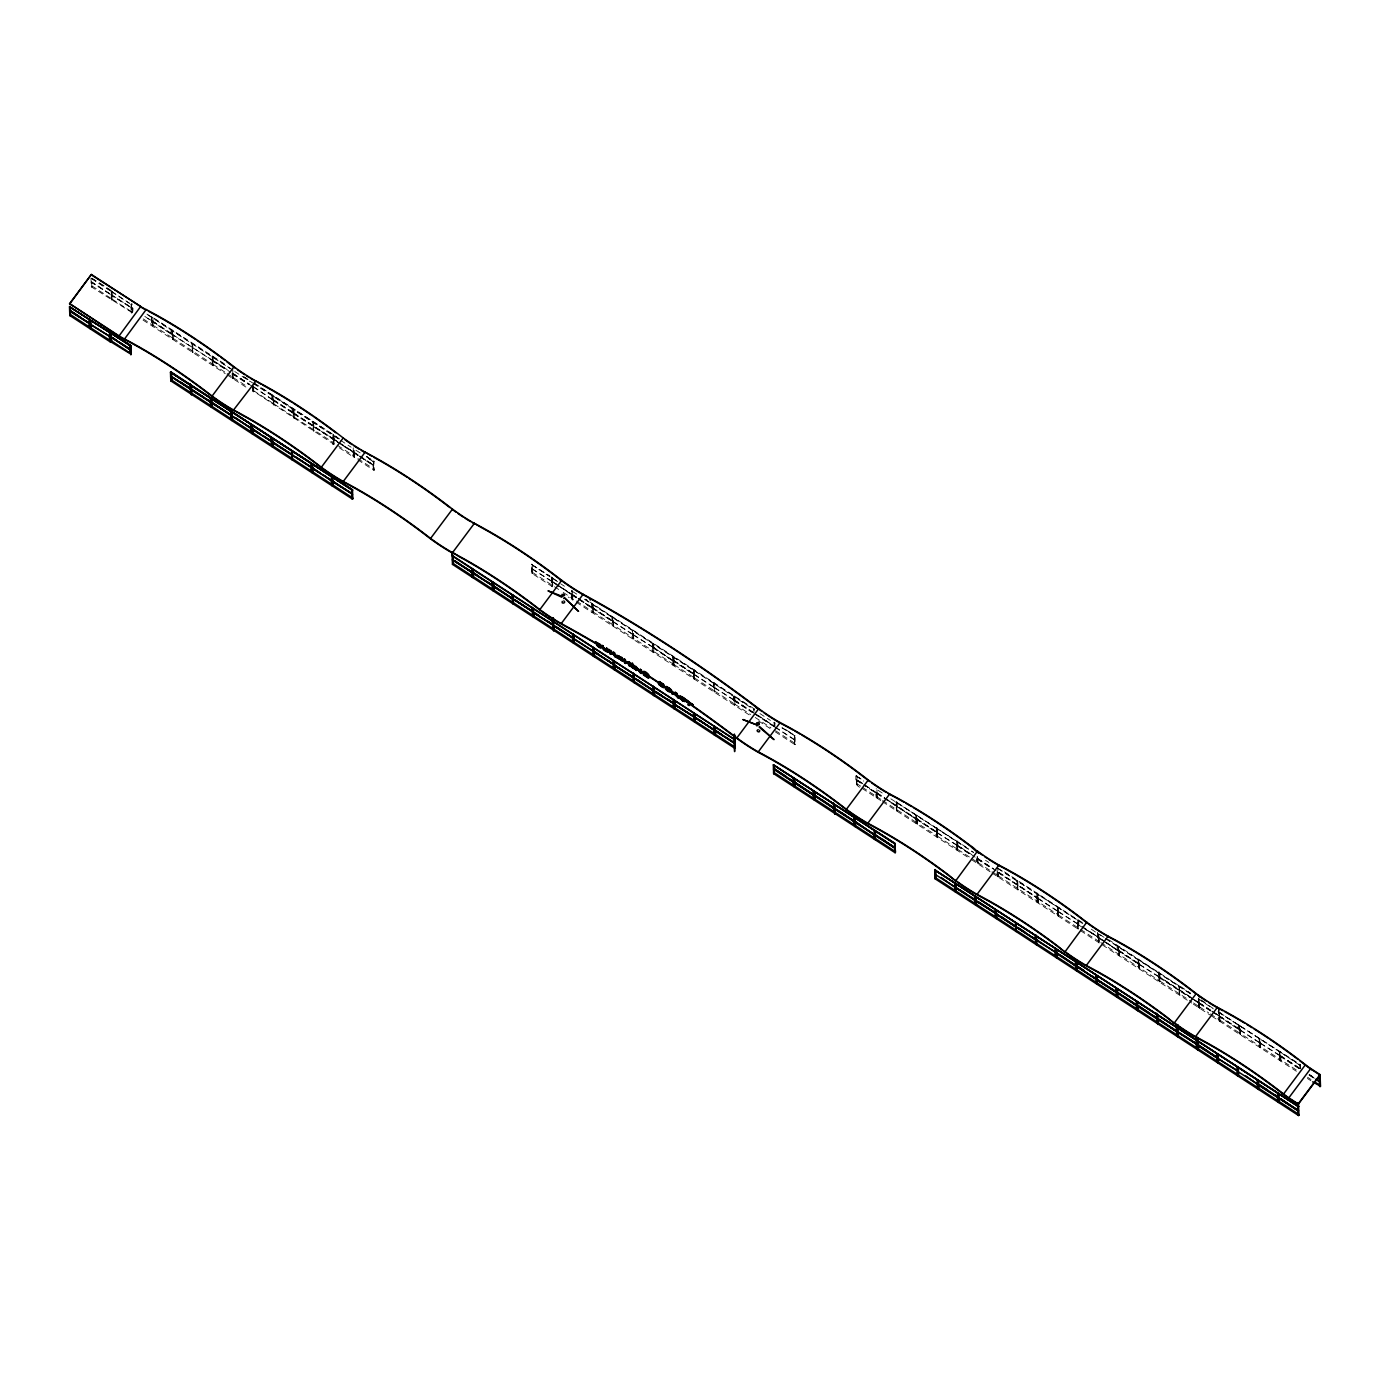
<?xml version="1.0" encoding="UTF-8"?>
<svg xmlns="http://www.w3.org/2000/svg" width="1390" height="1390" viewBox="0 0 1390 1390"><rect width="100%" height="100%" fill="white"/><g stroke="black" fill="none" stroke-linecap="round" stroke-linejoin="round"><path stroke-width="0.75" stroke-dasharray="5 3.75" d="M91.671 282.674L91.844 287.174L91.862 282.326L111.565 295.253M132.189 312.698L91.306 286.809L91.514 281.718L111.217 294.645L91.132 282.326M111.391 299.128L111.061 290.632L112.103 300.379L111.965 291.622L129.774 303.368M131.251 312.854L130.938 304.358L132.276 304.792M131.477 304.48L132.067 312.941M132.12 303.923L130.938 304.358M132.45 312.42L132.815 308.198L112.121 295.531M132.432 308.806L132.276 307.937M224.381 363.78L151.823 316.764C150.502 329.864 155.315 328.283 151.979 317.389M152.691 325.608L151.823 316.764M172.238 330.82L173.107 339.681L173.177 330.664M172.951 338.812C172.429 320.464 168.52 335.164 173.489 339.16M191.942 343.643L192.81 352.504L192.48 343.764M212.184 359.993L172.395 334.834M212.357 364.475L212.027 355.979L213.07 365.692L212.931 356.935M233.138 374.397L233.311 378.897L233.329 374.049L252.493 386.524M232.443 373.18L232.217 378.184L232.043 373.684M252.685 386.368L253.015 391.719L253.154 384.839M334.104 435.365L334.052 444.383L253.432 391.094M253.797 386.976L253.588 391.98L253.466 388.974M272.961 396.306L273.83 405.168L273.899 396.15M273.674 404.299C273.17 385.951 269.243 400.65 274.23 404.646M293.203 409.268L294.089 418.355L294.141 409.338M273.118 400.32L293.203 412.552M293.916 413.873L313.445 425.74M293.933 417.487C293.412 399.139 289.485 413.838 294.471 417.834M312.906 422.091L313.793 431.195L313.462 422.456M313.619 426.695L333.148 438.562M333.009 434.653C332.766 455.955 333.583 437.033 333.166 435.522M334.26 439.275L333.322 439.535M353.251 447.841L353.199 456.858L353.408 451.767L339.473 442.68M353.408 451.854L337.353 442.159M339.264 447.789L354.294 457.571L354.502 452.48L357.595 455.26M367.29 456.754L373.667 461.897L366.161 457.015M357.786 459.829L373.997 470.411L374.049 461.15M552.595 586.823L531.797 573.271L531.466 564.531L549.832 575.947M531.797 573.271L531.849 564.01M532.405 564.618L532.353 573.618L532.214 564.861L549.641 576.207M551.569 577.093L551.5 586.111L552.438 585.955L551.569 577.093L552.664 577.806L552.751 585.607M551.726 577.719L552.438 585.955M552.803 581.715L551.882 581.976M571.585 594.712L558.033 585.12M572.663 595.511L572.836 599.994L568.284 597.022M578.275 598.308L591.827 607.986L577.893 598.812M592.939 612.33L592.053 603.451L592.001 612.469L593.478 612.677L592.592 603.816L585.833 599.177M611.93 617.177L613.216 625.535M612.469 617.299L613.372 626.404L613.424 617.386M632.207 630.382L633.371 638.653M632.346 634.292L612.66 621.556M633.458 638.722L633.597 630.521M652.362 643.5L653.63 651.858M652.883 643.605L653.752 652.709L653.821 643.692M652.9 647.01L632.815 634.691M672.586 656.688L673.455 665.532L673.142 657.036M653.039 647.862L672.743 660.702L653.422 647.254M672.743 660.702L653.422 647.34M674.133 656.931L674.081 665.949L673.942 657.192L693.645 670.015M693.627 677.903L693.297 669.407L694.34 679.137L694.201 670.38L713.904 683.202M713.713 683.463L714.078 682.716C712.427 688.224 715.676 700.16 714.443 683.567L734.146 696.39M713.313 687.025L693.61 674.289M733.955 696.651L734.337 695.904C732.652 701.637 736.04 713.053 734.511 697.016M733.955 699.795L713.869 687.477M754.04 708.97L753.814 713.418M774.265 726.345L755.291 713.609L774.456 726.188M794.159 735.866L795.097 735.71M794.316 739.793L775.168 727.318M775.342 731.887L795.045 744.727L795.08 735.484L781.979 727.926M856.431 784.725C857.752 762.901 852.174 786.497 860.462 787.348M856.101 776.211L862.269 779.46M857.039 776.054L856.987 785.072L856.657 776.576M864.163 784.516L875.961 793.065L863.781 785.037M877.055 793.777L877.229 798.26L876.899 789.763M877.073 797.391L876.204 788.53M896.064 802.239L966.45 847.327M897.002 802.082L896.932 811.1L896.446 801.491M915.767 815.079L916.097 823.575L915.958 814.818M916.323 815.426L917.192 824.287L917.244 815.27M886.142 798.85L915.923 819.092L884.023 798.225M917.018 823.419L916.305 815.2M936.721 836.259L936.408 827.745L937.433 837.475L937.312 828.718L957.015 841.558M956.806 844.964L936.721 832.645M956.98 849.446L956.65 840.95L957.693 850.663L957.554 841.906L973.226 852.122M976.666 858.655C976.006 859.645 979.133 868.646 977.761 859.281M977.761 859.368L978.317 863.346M998.02 872.572L1037.27 897.367M998.037 876.187L997.325 868.194M997.464 872.208L1036.888 897.87L998.402 871.964L998.194 877.055L997.707 867.673M1017.028 881.034L1017.897 889.878L1017.567 881.156M1036.731 893.857L1037.044 902.371L1036.923 893.614M1037.983 902.214C1036.262 874.64 1039.286 920.997 1038.208 894.065M1057.529 907.409L1057.86 915.923L1057.529 907.183M1057.13 910.971L1037.427 898.235M1057.703 915.037L1057.373 906.541L1058.45 916.305L1058.329 907.548L1077.476 920.024L1077.771 927.582M1077.823 923.777L1057.738 911.458M1077.997 924.645L1098.083 936.982L1082.011 927.182M991.869 872.937L1078.71 929.493L1077.615 928.781L1077.285 920.284M1098.795 938.198L1098.621 937.242M1098.795 941.812C1095.303 913.647 1099.907 961.15 1098.639 934.184L1103.851 937.59M1118.342 947.024L1119.245 955.903L1119.298 946.885M1104.007 941.517L1117.942 950.673L1102.652 939.866M1117.942 950.673L1098.621 937.329M1119.089 955.034C1118.533 936.599 1114.554 951.49 1119.628 955.382M1138.08 959.882L1138.41 968.378L1138.271 959.621M1139.331 968.222L1138.619 960.004L1139.505 969.091L1139.557 960.073M1158.86 976.562L1138.775 964.243M1159.034 981.062L1158.721 972.548L1159.034 981.062C1161.727 987.022 1157.071 957.032 1159.59 981.41M1179.12 986.622L1179.45 995.118L1179.311 986.361M1179.293 994.25L1178.963 985.51L1179.832 994.597M1198.441 1003.007L1191.856 997.968M1199.535 1003.823L1199.709 1008.306L1199.535 1003.719M1218.526 1012.285L1300.467 1064.653M1219.065 1012.406L1219.951 1021.494L1220.02 1012.476M1212.097 1011.156L1219.065 1015.69L1213.453 1012.806M1219.794 1020.625L1218.943 1009.244M1239.324 1025.594L1240.21 1034.681L1240.262 1025.681M1240.036 1033.812C1239.533 1015.465 1235.606 1030.164 1240.592 1034.177M1259.045 1038.66L1260.296 1047.018M1259.583 1039.025L1260.452 1047.886L1260.522 1038.869M1259.184 1042.587L1239.48 1029.851M1279.286 1051.848L1279.617 1060.361L1279.478 1051.605M1279.842 1052.213L1280.711 1061.074L1280.763 1052.056M1279.825 1055.358L1259.74 1043.039M1280.538 1060.205L1279.825 1051.969M1299.546 1065.053L1280.572 1052.317L1280.868 1059.875L1296.54 1070.074M254.77 383.466L336.919 436.964M243.823 376.673L250.791 381.225M253.64 382.962L331.272 433.524M335.841 436.495L339.334 438.771M366.543 456.493L374.049 461.393M754.579 709.091L593.165 604.181L593.478 612.677M785.837 729.68L792.804 734.215M1004.449 871.843L1077.667 919.763L1078.153 929.145L1078.223 920.128M1078.206 919.885L1083.279 923.186M1108.594 939.675L1179.519 986.101M1180.649 986.605L1190.761 993.207M1200.89 999.792L1205.964 1003.094M99.785 283.056L111.6 290.753M253.449 383.223L273.152 396.046M273.708 396.411L293.412 409.233M331.081 433.767L293.95 409.598L294.246 417.156L333.652 442.819M339.125 439.032L333.913 435.626L334.052 444.383M366.352 456.754L373.858 461.636M551.917 577.701L551.656 584.895M552.473 578.066L557.685 581.454M584.895 599.177L592.401 604.077M592.974 604.442L612.677 617.264M632.937 630.469L613.233 617.647L613.529 625.205L633.232 638.027M653.109 643.605L633.406 630.782L633.684 638.323L653.387 651.163M734.702 696.755L750.374 706.971M782.17 727.665L794.906 735.97M856.848 776.315L863.816 780.85M916.514 815.183L896.255 801.978L896.55 809.536M936.756 828.37L917.052 815.53L917.348 823.089L937.051 835.929M998.055 868.298L1037.461 893.961M1057.72 907.166L1038.017 894.326L1038.313 901.884L1058.016 914.707M1098.274 933.576L1098.013 940.769M1104.042 937.329L1098.83 933.924L1099.351 942.177M1105.797 938.459L1118.533 946.764M1138.81 959.986L1119.106 947.146L1119.402 954.704L1139.105 967.527M1159.069 973.174L1139.366 960.334L1139.661 967.892L1159.364 980.732M1189.771 993.172L1159.608 973.521L1159.903 981.079L1191.803 1001.86M1201.307 1000.678L1213.505 1008.619M1219.273 1012.389L1219.013 1019.582M1219.829 1012.737L1239.533 1025.577M1259.774 1038.764L1240.071 1025.924L1240.367 1033.482L1260.07 1046.323M1280.034 1051.952L1260.33 1039.129L1260.608 1046.67L1280.312 1059.51M91.914 278.156L100.619 283.821M146.923 314.088L232.443 369.792M243.632 376.933L252.685 382.98M253.258 383.466L338.934 439.275M340.689 440.421L351.131 447.215M360.166 452.879L353.964 449.074L354.294 457.571M531.466 564.531L564.462 586.25M572.506 591.497L578.709 595.302M584.703 599.438L754.214 709.838M759.982 713.609L770.425 720.42M773.917 722.678L775.012 723.391M856.101 775.985L863.624 781.111M878.046 790.267L884.787 794.663M890.834 798.833L973.678 852.574M985.493 860.271L988.863 862.46M997.864 868.559L1082.897 923.707M1091.324 929.198L1098.083 933.837M1105.606 938.719L1192.064 994.823M1198.267 998.854L1213.314 1008.879M1217.97 1011.694L1300.275 1065.14L1300.241 1069.327M91.723 278.4L111.426 291.24M147.965 315.009L230.149 368.541M234.736 371.53L250.409 381.729M91.532 278.66L111.235 291.5L111.548 300.014L111.617 290.979M111.773 291.883L129.183 303.229M152.518 321.038L171.839 334.469L152.136 321.646M227.213 369.671L212.722 360.253L227.213 369.775M232.981 373.441L249.192 384.005M253.797 386.872L272.562 399.868M273.5 399.712L293.203 412.639M293.742 412.899L333.166 438.667M333.704 438.927L337.735 441.638M353.964 452.115L357.995 454.843M359.732 455.885L373.667 465.042L359.35 456.493M556.295 583.991L552.264 581.368L571.968 594.295L555.913 584.512M576.52 597.161L572.506 594.538L572.298 599.646L571.811 590.281M592.766 607.743L612.087 621.191L592.383 608.351M673.733 660.493L693.071 673.924L673.368 661.101M734.493 700.056L752.459 711.767M862.408 783.387L856.64 779.616L876.343 792.561M876.899 792.821L884.405 797.704M916.844 818.832L936.165 832.28L916.462 819.44M971.836 854.659L957.345 845.224L975.12 857.178M977.604 858.412L993.815 868.976M1082.393 926.678L1098.065 936.877M1118.915 950.447L1138.236 963.895L1118.533 951.055M1190.118 996.821L1159.416 976.84L1198.823 1002.59L1191.473 998.472M1199.361 1002.85L1210.36 1010.026M1219.621 1016.055L1238.942 1029.486L1219.239 1016.663M1280.364 1055.618L1300.067 1068.458M1309.328 1074.487L1312.803 1076.746M151.979 320.777L144.63 316.659M152.518 321.125L172.221 333.965M232.981 373.528L249.21 384.092M253.606 387.132L273.309 400.059M273.847 400.32L293.568 413.247M294.107 413.508L333.513 439.275M334.052 439.535L341.019 444.07M342.774 445.217L353.772 452.462M354.311 452.723L374.014 465.667M551.726 581.107L531.64 568.788M572.506 594.642L592.209 607.465M592.766 607.83L612.469 620.67M673.75 660.58L693.454 673.42M734.493 700.16L754.005 713.157L753.849 709.23M876.899 792.908L916.305 818.571M916.844 818.936L936.565 831.759M977.604 858.499L997.116 871.495L997.256 875.144M1118.915 950.552L1138.619 963.374M1199.361 1002.955L1219.065 1015.777M1219.621 1016.142L1239.324 1028.982M1280.381 1055.705L1300.084 1068.545M1309.328 1074.574L1314.367 1078.136M111.756 294.923L131.477 307.85L111.374 295.531M144.821 316.399L152.327 321.385M152.883 321.646L172.586 334.573M173.125 334.834L212.531 360.601M213.087 360.861L230.497 372.207M273.656 400.581L292.821 413.056M337.353 442.072L353.025 452.271M359.35 456.389L373.267 465.459M532.37 568.875L552.073 581.715M552.629 582.08L556.104 584.339M557.842 585.468L572.332 594.903M572.854 595.25L576.346 597.526M578.084 598.656L592.557 608.09M593.113 608.455L612.816 621.278M613.39 621.66L633.093 634.483M633.562 634.796L653.265 647.618M653.786 647.966L673.49 660.789M674.098 661.206L693.801 674.028M694.357 674.393L714.06 687.216M714.599 687.581L734.302 700.421M734.858 700.769L752.268 712.114M756.838 715.103L774.265 726.431M775.359 727.144L795.063 739.984M857.005 780.329L862.234 783.734M863.972 784.864L876.708 793.169M877.246 793.516L884.214 798.051M885.969 799.198L916.653 819.197M917.209 819.544L936.912 832.384M937.451 832.732L957.154 845.572M957.71 845.919L971.645 855.006M977.413 858.759L976.996 861.939M977.969 859.124L991.887 868.194M998.211 872.312L1037.618 897.975M1038.174 898.34L1057.877 911.18M1058.485 911.562L1078.188 924.402M1082.219 927.026L1098.43 937.59M1102.461 940.213L1118.689 950.777M1119.263 951.16L1138.966 964M1139.522 964.347L1159.225 977.187M1159.764 977.535L1193.402 999.445M1195.139 1000.574L1199.17 1003.215M1199.726 1003.563L1210.169 1010.374M1211.924 1011.503L1219.43 1016.403M1219.968 1016.75L1239.672 1029.59M1240.227 1029.938L1259.931 1042.778M1260.469 1043.143L1280.173 1055.966M1280.729 1056.331L1299.893 1068.806L1299.737 1064.792M1310.874 1075.964L1314.367 1078.24M212.34 360.861L226.831 370.296M232.599 374.049L248.827 384.613M293.377 413.508L332.783 439.171M353.581 452.723L357.612 455.347M572.124 595.146L576.155 597.787M734.111 700.664L752.077 712.375M754.909 714.13L774.074 726.692M856.257 780.224L862.043 783.995M876.517 793.429L882.285 797.182M956.963 845.832L971.454 855.267M977.222 859.02L991.696 868.455M1098.239 937.85L1102.27 940.474M1159.034 977.448L1189.736 997.429M1198.979 1003.458L1211.715 1011.764M1279.981 1056.226L1299.685 1069.066L1299.528 1064.81M1308.946 1074.991L1314.176 1078.484M253.744 390.764L273.448 403.604M273.986 403.969L293.69 416.791M337.683 445.443L353.911 456.007M357.925 458.63L374.153 469.195M143.222 318.901L152.466 324.93M153.022 325.277L172.725 338.118M173.263 338.465L212.67 364.145M213.226 364.493L225.406 372.433M227.161 373.58L232.929 377.333M233.468 377.68L247.403 386.767M532.509 572.419L552.212 585.26M554.506 586.754L561.473 591.289M563.211 592.418L572.454 598.447M576.468 601.071L592.696 611.635M593.252 612L612.955 624.822M673.611 664.333L653.908 651.51L653.63 643.952L673.333 656.775L673.542 665.584M674.237 664.733L693.94 677.573M694.496 677.938L714.199 690.76M714.738 691.125L734.441 703.948M734.997 704.313L750.67 714.512M755.239 717.501L770.911 727.717M775.498 730.688L795.202 743.528M857.144 783.873L860.619 786.149M862.356 787.279L876.847 796.713M877.385 797.061L880.878 799.337M882.615 800.466L916.792 822.724M937.59 836.276L957.293 849.116M957.849 849.464L970.029 857.404M971.784 858.551L977.552 862.304M978.091 862.669L990.288 870.592M992.026 871.739L997.794 875.491M998.35 875.856L1037.757 901.519M1058.607 915.106L1078.31 927.947M1080.603 929.423L1098.569 941.134M1100.863 942.629L1118.828 954.322M1193.541 1002.989L1199.309 1006.742M1199.865 1007.107L1208.57 1012.771M1210.308 1013.918L1219.569 1019.947M1220.107 1020.295L1239.811 1033.135M1307.538 1077.233L1311.013 1079.509M92.001 285.958L111.704 298.798M112.26 299.18L131.963 312.003M193.193 352L192.272 352.156L192.133 343.399M232.599 377.663L233.694 378.375M252.858 390.851L253.97 391.459M314.175 430.674L313.254 430.831L313.115 422.073M333.339 443.149L334.434 443.862M353.581 456.337L354.676 457.049M374.379 469.889C371.321 465.667 373.719 451.698 373.997 470.411M573.219 599.49L571.759 599.298L571.429 590.785M613.755 625.882L612.26 625.674L612.121 616.917M633.927 639.018L632.537 638.879L632.398 630.122M654.151 652.188L652.692 652.014L652.553 643.257M674.463 665.428L672.916 665.184L672.777 656.428M795.428 744.206L794.489 744.38L794.35 735.605M877.611 797.756L876.134 797.547L875.961 792.978M897.315 810.578L896.394 810.735L896.046 802.013M916.479 823.071L917.574 823.784M998.576 876.534L997.099 876.343L996.925 871.86M1018.279 889.374L1017.341 889.53L1017.011 880.791M1037.444 901.849L1038.539 902.562M1138.792 967.874L1139.887 968.587M1200.091 1007.802L1198.614 1007.594L1198.284 999.097M1220.333 1020.99L1218.856 1020.781L1218.405 1008.879M1260.834 1047.365L1259.357 1047.174L1259.236 1038.417M1279.999 1059.84L1281.094 1060.553M576.329 602.27L750.513 715.728M758.575 720.976L770.755 728.916M862.2 788.478L880.721 800.536M882.459 801.665L969.873 858.603M971.627 859.75L990.132 871.808M1080.447 930.64L1191.647 1003.059M1193.385 1004.188L1210.151 1015.117M1211.889 1016.246L1296.384 1071.273M1307.382 1078.449L1310.857 1080.708M143.066 320.1L225.249 373.632M227.004 374.779L247.246 387.966M1300.467 1064.896L1300.623 1068.806M1238.977 1025.212L1239.272 1032.77M1199.223 998.941L1199.153 1007.959L1198.667 998.576M1198.475 998.837L1198.771 1006.395M1159.816 973.261L1160.129 981.774M1117.977 946.399L1118.272 953.957M1078.762 920.475L1078.866 928.294M1078.379 920.997L1078.71 929.493M1058.52 907.288L1058.85 915.802M1017.758 881.121L1018.053 888.679M1017.219 880.774L1017.497 888.332M977.535 856.622L977.396 863.503L977.066 855.006M957.745 841.662L958.075 850.159M937.503 828.457L937.816 836.971M896.811 802.343L897.089 809.901M876.152 792.717L876.291 796.348M794.541 735.362L795.045 744.727M774.838 722.522L774.995 726.449M774.299 722.174L774.63 727.283M774.108 722.418L774.074 726.605M734.893 696.494L735.223 705.008M733.607 696.043L733.903 703.601M714.634 683.307L714.964 691.803M713.348 682.855L713.643 690.413M694.392 670.119L694.722 678.615M591.862 603.712L592.157 611.27M572.367 590.628L572.836 599.994M571.776 594.451L571.916 598.1M552.282 578.309L552.542 585.329M373.319 461.289L373.615 468.847M353.894 450.325L353.755 457.206L353.425 448.709M313.654 422.421L313.949 429.979M292.856 408.886L293.151 416.444M272.614 395.698L272.892 403.256M252.876 387.132L253.032 391.615M232.825 369.514L232.773 378.532L232.443 370.035M213.122 356.691L213.452 365.188M192.689 343.747L192.967 351.305M171.891 330.212L172.169 337.753M152.917 317.476L153.248 325.972M151.632 317.007L151.927 324.565M132.815 308.198L132.936 311.291M131.32 303.837L131.807 313.219M131.129 304.097L131.407 311.655M112.156 291.361L112.486 299.858M90.975 278.313L91.306 286.809M212.566 356.083L212.514 365.344L212.566 356.083M333.548 434.775L333.496 444.018L333.548 434.775M693.836 669.528L693.784 678.772L693.836 669.528M936.947 827.867L936.895 837.128L936.947 827.867M957.189 841.072L957.137 850.315L957.189 841.072"/><path stroke-width="1.5" d="M622.616 660.806L618.098 656.306L621.921 658.495L622.025 657.592L617.038 655.507M680.023 696.546C696.442 705.651 669.876 688.102 684.836 701.272M658.947 682.49L659.416 684.54L663.534 687.668L659.103 684.801L657.661 682.004L659.312 681.569L663.742 684.505L658.86 682.612M608.09 652.014L606.474 648.383L607.743 648.696C611.114 657.331 597.839 646.02 603.156 645.916C601.818 648.817 609.671 654.186 606.7 648.07M685.096 701.272L682.577 700.977L679.762 697.763L683.237 700.508M756.907 723.286C759.096 727.839 759.844 720.559 757.185 722.887M665.132 686.591C663.499 689.631 673.125 695.295 671.474 690.187A3.649 1.025 36.8 0 0 670.015 688.658L666.557 686.486L664.907 686.903M671.648 692.168L671.231 690.5A3.649 1.025 36.8 0 0 669.789 688.953L668.364 687.894M686.208 700.612L686.521 699.987C698.527 709.63 691.23 701.168 688.172 704.904L689.04 702.124L686.521 699.987M689.197 705.616L689.84 703.166M621.799 659.711C608.09 653.283 626.004 662.804 620.705 658.547M561.838 597.248L548.007 590.82L562.307 596.397M756.924 725.98L757.689 724.937M600.636 645.064C586.18 634.917 608.16 654.203 597.109 645.082C603.764 649.86 599.02 642.945 596.675 643.136M607.326 650.885L603.729 649.321L602.131 645.29M562.255 601.366C560.865 604.65 566.929 602.774 563.819 600.897M759.513 726.501L774.022 739.636L759.114 727.039M680.249 696.251L683.776 700.908L679.658 698.232M913.352 807.625A182.299 51.395 36.8 0 1 970.359 846.093C986.952 861.053 974.373 847.744 970.602 845.815A183.532 51.743 36.8 0 0 889.687 793.951A66.129 18.643 36.8 0 1 868.264 779.981L846.18 809.606A67.519 19.043 36.8 0 0 868.072 823.853L875.179 827.641A182.299 51.395 36.8 0 1 948.484 875.387L955.642 880.895L977.5 851.114A66.129 18.643 36.8 0 0 998.923 865.067A183.532 51.743 36.8 0 1 1079.856 916.948L1086.737 922.248A66.129 18.643 36.8 0 0 1108.16 936.2A183.532 51.743 36.8 0 1 1189.093 988.064L1195.991 993.364A66.129 18.643 36.8 0 0 1217.414 1007.333A183.532 51.743 36.8 0 1 1298.33 1059.197L1305.227 1064.497A17.375 4.9 36.8 0 0 1310.718 1068.528L1320.048 1074.609L1320.5 1086.216L1312.594 1081.837M69.57 303.645L118.828 335.737A17.375 4.9 36.8 0 0 124.283 338.83L131.112 342.461A183.532 51.743 36.8 0 1 212.114 396.063A66.129 18.643 36.8 0 0 233.537 410.015L233.781 410.623A67.519 19.043 36.8 0 1 226.518 406.297L222.852 403.969A67.519 19.043 36.8 0 1 211.871 396.358A182.299 51.395 36.8 0 0 131.407 343.104L124.301 339.316A17.375 4.9 36.8 0 1 118.845 336.224L69.57 303.645L91.375 274.456L140.633 306.547A17.375 4.9 36.8 0 0 146.176 309.536L153.004 313.167A183.532 51.743 36.8 0 1 233.989 366.769A66.129 18.643 36.8 0 0 255.412 380.721L262.241 384.352A183.532 51.743 36.8 0 1 343.226 437.954A66.129 18.643 36.8 0 0 364.649 451.889L371.478 455.538A183.532 51.743 36.8 0 1 452.48 509.122A66.129 18.643 36.8 0 0 473.886 523.074L480.732 526.723A183.532 51.743 36.8 0 1 561.716 580.308A66.164 18.643 36.8 0 0 572.454 587.761L574.226 588.908A66.164 18.643 36.8 0 0 583.14 594.26A435.782 122.859 36.8 0 1 758.731 708.639A66.129 18.643 36.8 0 0 780.155 722.591A183.515 51.743 36.8 0 1 868.264 779.999L868.055 780.311A67.519 19.043 36.8 0 0 869.862 781.632M250.217 378.132A67.519 19.043 36.8 0 0 255.656 381.329L233.537 410.015L240.366 413.647A183.532 51.743 36.8 0 1 321.351 467.249A66.129 18.643 36.8 0 0 342.774 481.183L349.602 484.832A183.532 51.743 36.8 0 1 430.587 538.417A66.129 18.643 36.8 0 0 452.011 552.369L458.839 556.017A183.532 51.743 36.8 0 1 539.841 609.602A66.164 18.643 36.8 0 0 550.579 617.038L552.351 618.202A66.164 18.643 36.8 0 0 561.265 623.554A435.782 122.859 36.8 0 1 736.839 737.934A66.129 18.643 36.8 0 0 758.262 751.886A183.515 51.743 36.8 0 1 846.388 809.293A66.129 18.643 36.8 0 0 867.812 823.245A183.532 51.743 36.8 0 1 948.727 875.109L955.417 880.721A67.519 19.043 36.8 0 0 977.309 894.986L984.415 898.774A182.299 51.395 36.8 0 1 1057.72 946.52L1064.879 952.028L1086.737 922.248L1086.372 923.255M977.5 851.114L977.292 851.427A67.519 19.043 36.8 0 0 982.765 855.337M955.625 880.409A66.129 18.643 36.8 0 0 977.048 894.361A183.532 51.743 36.8 0 1 1057.964 946.243L1064.653 951.855A67.519 19.043 36.8 0 0 1086.546 966.12L1093.652 969.89A182.299 51.395 36.8 0 1 1166.957 1017.654L1174.133 1023.162L1196.008 993.867L1188.832 988.36A182.299 51.395 36.8 0 0 1108.438 936.825A67.519 19.043 36.8 0 1 1097.509 930.171L1094.764 928.346M1086.737 922.248L1086.546 922.56A67.519 19.043 36.8 0 0 1093.826 927.721M1064.862 951.542A66.129 18.643 36.8 0 0 1086.285 965.494A183.532 51.743 36.8 0 1 1167.218 1017.358L1173.907 1022.988A67.519 19.043 36.8 0 0 1195.8 1037.235L1202.889 1041.023A182.299 51.395 36.8 0 1 1276.194 1088.77L1283.37 1094.277A17.375 4.9 36.8 0 0 1288.86 1098.326L1298.19 1104.372L1320.066 1075.078L1310.735 1068.997A17.375 4.9 36.8 0 1 1305.245 1064.983L1299.754 1060.778M69.587 304.115L91.375 274.456M69.5 306.808L110.401 332.922L110.592 341.662L131.233 354.346L130.903 345.606L110.644 332.418L110.331 341.94L69.83 315.547L69.5 306.808L130.903 345.849L90.506 320.36L90.784 327.901L110.488 340.741M70.212 311.412L70.438 306.877M69.83 315.547L69.882 306.286M89.603 319.353C87.779 327.623 92.609 335.251 90.315 320.604M69.656 311.047L89.742 323.279M90.472 328.214L89.759 319.995M109.845 332.575C108.403 338.5 111.183 347.952 110.47 335.06M130.121 349.915L111.356 336.936M110.331 341.94L111.53 341.506L110.818 333.531M91.392 274.925L140.72 306.443L118.845 336.224M124.301 339.316L146.176 309.536L146.732 310.317M170.484 372.381L352.573 489.888L352.539 499.132L170.796 380.877L170.466 372.155L352.573 489.888M171.178 376.76L171.005 375.786M170.796 380.877L171.734 380.721L170.848 371.634M190.725 385.569L191.438 393.561M170.623 376.395L190.708 388.627M191.42 389.843L210.585 402.336M212.114 396.063L233.989 366.769M210.811 397.887C209.091 406.679 213.73 413.421 211.714 398.861L352.4 490.375M210.985 398.756L211.68 406.749M210.967 401.814L190.882 389.582M231.227 411.961L231.609 411.197C230.948 417.504 232.304 428.016 231.8 412.205M361.278 450.412A67.519 19.043 36.8 0 0 364.892 452.514L343.017 481.809A67.519 19.043 36.8 0 1 335.755 477.482L332.088 475.137A67.519 19.043 36.8 0 1 321.125 467.544A182.299 51.395 36.8 0 0 240.644 414.29L233.537 410.015M211.523 402.266L231.227 415.106L212.062 402.613M231.227 415.106L211.124 402.787M231.956 416.218L231.783 415.245M251.329 424.176C249.505 432.481 254.353 439.987 252.042 425.392M251.104 428.607L235.814 417.886M251.486 428.19L231.4 415.853M252.215 433.02L251.486 424.801M271.206 437.867L272.457 446.207M292.526 454.825L272.284 441.638M292.039 456.059L291.778 459.569L291.639 450.812M292.473 453.036L292.334 459.916L292.195 451.159M311.534 463.374C309.831 472.166 314.453 478.907 312.437 464.347M311.708 464.26L312.42 472.235M321.351 467.249L343.226 437.954M331.793 476.579C330.073 485.353 334.695 492.112 332.697 477.534M311.864 468.274L331.949 480.488M331.567 481.096L323.227 474.824M472.339 522.657A67.519 19.043 36.8 0 0 474.129 523.683L452.254 552.977A67.519 19.043 36.8 0 1 444.991 548.668L441.325 546.322A67.519 19.043 36.8 0 1 430.361 538.729A182.299 51.395 36.8 0 0 349.898 485.475L342.791 481.618M352.035 489.767L351.983 498.784L352.921 498.628M352.191 493.676L332.106 481.461M430.587 538.417L452.48 509.122M452.15 555.878L734.615 739.636M452.845 560.257L452.688 559.371M734.268 739.254C735.362 779.616 733.468 704.452 734.962 748.376L452.48 564.375L453.401 564.218L452.706 556.243M452.306 559.892L472.392 572.124M472.009 572.732L454.982 560.778M473.104 577.058L472.392 568.84M492.998 586.024L473.486 572.836L473.278 577.927L472.947 569.431M493.728 586.024L532.961 612.034M493.363 590.246L492.651 582.028M512.354 595.094L512.841 602.391M513.066 599.472L495.483 587.153M513.501 600.445L513.223 603.955L513.101 595.198M532.44 607.413L532.926 616.778L532.613 608.281M532.596 611.339L492.807 586.267M533.308 612.66L553.203 625.239M560.274 580.499L560.813 580.846M533.864 616.621L533.152 608.646M539.841 609.602L561.716 580.308M561.908 594.416C570.56 595.354 555.809 596.258 564.253 595.563M562.324 595.997L563.836 593.982M564.427 597.77L578.483 611.305L564.427 597.77L563.732 598.482M552.577 617.733C555.792 651.093 550.683 610.106 553.289 618.967M553.568 629.462L552.751 618.602M561.265 623.554L583.14 594.26M590.142 599.264L591.08 599.107L590.177 600.063M572.941 633.788C571.116 642.111 575.964 649.616 573.653 635.022M553.011 625.483L573.097 637.715M573.827 642.649L573.097 634.431M592.818 647.497L594.069 655.837M593.356 647.618L594.242 656.706L594.433 651.615L613.963 664.802M596.883 643.031C604.129 646.802 600.15 650.59 596.501 644.543M600.324 645.325L600.428 644.421M608.16 651.823L604.024 649.616L603.156 645.916M608.889 649.738L614.449 655.281L608.889 649.738L609.845 653.63L611.027 653.908L610.21 650.555L615.388 656.984L610.592 650.329M609.845 653.63L609.133 649.443M614.224 655.593L613.702 652.223L615.614 656.688M615.388 656.984L614.675 652.796M613.616 661.049L614.328 669.042M617.282 655.385L622.338 660.997L617.681 657.314M614.311 665.41L634.396 677.729M621.921 658.495L622.025 657.592M621.834 658.443L618.394 655.819L619.471 657.209M625.639 663.499C624.892 659.503 626.959 665.045 624.596 662.856L624.041 659.207L625.309 659.555C624.041 662.022 630.643 666.158 628.888 661.814L630.487 666.105L629.218 665.758L629.236 664.02L629.218 665.758M625.344 661.64L625.309 659.555M624.596 662.856L624.284 658.912M628.94 663.899L628.888 661.814M630.243 666.401L629.931 662.457M631.998 664.611L632.328 667.443L631.998 664.611C631.494 657.661 636.446 674.689 633.023 665.271M633.597 667.791C637.437 671.023 628.315 665.393 632.554 667.148M635.525 666.522L641.468 673.212L641.346 669.841L640.147 669.528L640.234 672.187L635.525 666.522L635.664 669.893C638.497 671.856 635.595 663.36 636.62 670.519M635.664 669.893L635.751 666.21M633.857 674.237L634.188 682.733L634.048 673.976M641.242 673.524L641.346 669.841M644.838 673.803L648.522 678.268L643.639 675.088C640.686 664.872 655.263 680.37 644.838 673.403C655.593 682.316 637.106 668.277 648.192 676.443M643.639 675.088L643.744 671.405M644.891 675.053L644.613 674.115M648.174 676.044L644.838 673.403M613.772 665.063L653.178 690.726L637.871 679.918M654.273 691.456L654.117 690.569M654.29 695.07L653.561 686.834M663.517 684.818C655.732 677.851 658.495 686.104 663.76 687.355M671.926 693.68L675.436 692.359L676.704 693.245L678.442 698.214L674.081 693.801L671.926 693.68L675.436 692.359M672.968 694.409L672.152 693.384M674.22 693.975L675.957 693.158L676.617 695.643L674.22 693.975L675.957 693.158M678.442 698.214L676.704 693.245M673.664 699.396C671.77 707.684 676.774 715.277 674.428 700.664M676.826 696.164L678.685 697.902M673.82 703.323L653.734 691.091M694.114 716.632L674.567 704.574L694.479 717.257M682.716 699.17L681.413 696.981L685.253 699.17M688.172 704.904L689.44 705.321M693.575 713.139L694.844 721.48M694.114 716.545L674.028 704.313M713.991 730.254L698.701 719.516M715.468 730.445L734.98 743.633M694.288 717.501L714.373 729.82L714.165 734.824L714.026 726.067M715.086 734.667L714.373 726.449M733.955 736.491L734.893 736.283M734.962 748.376L734.876 735.97M756.386 707.562L756.369 707.232M756.924 707.58L755.986 707.736M734.076 739.515L734.337 735.605M736.856 737.934L758.731 708.639M757.411 724.729L758.923 722.713M759.149 724.555L757.098 723.009M758.262 751.886L780.155 722.591M773.327 764.882L895.212 843.504L895.16 852.765L773.657 773.622L773.327 764.882L895.23 843.747M773.657 773.622L773.865 768.531L786.601 776.819M793.933 782.066L774.421 768.879L774.213 773.969L774.074 765.212L793.777 778.053M793.586 778.313L793.951 777.566C792.283 783.282 795.671 794.715 794.124 778.661M773.483 769.139L793.186 781.962L790.093 779.095M793.186 781.962L773.865 768.618M813.671 790.632C811.847 798.937 816.677 806.443 814.384 791.848M814.922 795.254L834.434 808.441M814.54 799.493L813.828 791.257M834.07 804.462C837.041 835.077 830.56 781.528 834.799 812.681M854.676 821.646L834.782 808.963L845.624 815.252M854.329 817.876L855.041 825.869M850.836 818.658L853.947 821.542L834.243 808.702M867.812 823.245L889.687 793.951M854.485 821.89L874.188 834.73L854.867 821.282M874.188 834.73L854.867 821.386M874.64 835.703L874.362 839.212L874.223 830.456M875.3 839.056L874.571 830.838M895.004 851.896L894.673 843.4L895.542 852.244M934.775 870.053L1298.66 1106.527L934.775 870.053L935.123 878.793L1298.608 1115.544L1298.555 1103.886C1295.532 1101.644 1298.19 1109.55 1297.461 1103.173M935.123 878.793L935.175 869.532M935.731 870.123L935.661 879.14L935.348 870.644M954.878 882.598L955.364 891.98L955.034 883.241M954.652 887.046L941.1 877.455M955.747 887.845L964.834 892.919M956.303 891.824L955.59 883.832M975.137 895.803C973.313 904.108 978.143 911.614 975.85 897.019M977.048 894.361L998.923 865.067M971.801 897.453L974.894 900.32L955.191 887.498M976.006 904.647L975.294 896.428L955.781 883.571L956.077 891.129L975.78 903.969M995.553 909.859L996.248 917.852M995.535 912.9L975.45 900.685M996.248 914.134L1035.845 939.64M1015.395 926.713L1001.86 917.018M1035.88 935.14L1035.828 944.383L1035.88 935.14M1036.592 939.657L1056.105 952.828M1035.672 943.515L1035.341 935.018L1036.384 944.748L1036.245 935.991L1055.948 948.814M1055.601 948.206C1053.707 956.494 1058.711 964.087 1056.365 949.474M1055.757 952.219L1035.654 939.901M1056.887 952.88L1076.416 966.067M1056.522 957.102L1055.757 948.849M1075.513 961.95L1076.781 970.29M1062.116 956.285L1075.669 965.963L1055.966 953.123M1076.764 966.676L1076.59 965.702M1086.285 965.494L1108.16 936.2M1076.225 966.311L1095.928 979.151L1092.818 976.267M1095.928 979.151L1076.607 965.807M1097.023 979.863L1116.17 992.338L1096.467 979.516M1097.023 983.477L1096.31 975.259M1116.014 988.325L1116.552 991.835L1097.197 979.516M1117.282 996.665L1116.552 988.446M1136.655 1001.009L1136.603 1010.026L1136.464 1001.269M1136.812 1001.877L1137.142 1010.374L1137.281 1003.493M1124.614 996.977L1136.429 1005.526L1116.726 992.703M1157.418 1018.818L1137.889 1005.63L1137.698 1010.739L1137.559 1001.981L1157.262 1014.804M1157.071 1015.065L1157.783 1023.057M1153.578 1015.847L1156.671 1018.731L1136.968 1005.891M1177.035 1024.499C1181.344 1051.292 1172.882 1026.567 1178.129 1025.212L1177.851 1028.374L1178.129 1025.212M1199.275 996.925L1198.562 995.692M1177.313 1028.253L1178.025 1036.245M1177.469 1032.266L1157.609 1018.47L1197.016 1044.237L1157.227 1019.078M1174.098 1022.658A66.129 18.643 36.8 0 0 1195.522 1036.61L1217.414 1007.333M1197.832 1037.618C1200.717 1063.854 1192.794 1040.485 1197.832 1037.618L1197.554 1041.214M1196.46 1040.502L1196.738 1036.905M1197.728 1049.085L1197.016 1040.849M1217.275 1054.28L1217.987 1062.273M1217.97 1058.554L1237.865 1071.221M1237.517 1067.468L1238.229 1075.46M1237.517 1070.613L1217.431 1058.294M1237.673 1071.481L1258.124 1084.426M1237.569 1072.107L1237.309 1075.617L1237.169 1066.86M1257.602 1079.787L1257.55 1088.804L1257.411 1080.047M1257.377 1084.217L1245.579 1075.773M1258.471 1085.034L1258.645 1089.517L1258.506 1080.76L1278.209 1093.6M1277.862 1092.974C1276.142 1101.766 1280.763 1108.508 1278.765 1093.947L1298.469 1106.788M1278.731 1101.836L1278.018 1093.617M1311.812 1069.709L1310.718 1068.528L1288.843 1097.822L1289.937 1099.004M1319.683 1075.599L1319.527 1074.731L1320.118 1086.737M1298.608 1115.544L1298.173 1103.903L1320.048 1074.609M1298.121 1106.179L1298.052 1115.18L1298.99 1115.023M1319.249 1077.876L1320.17 1077.719L1319.232 1077.65L1319.562 1086.389L1320.5 1086.216M658.721 682.785L660.372 682.473L663.742 685.044M670.449 691.577L669.563 688.693L665.098 686.695M665.966 687.702L668.051 687.616M868.264 779.981L867.986 780.259A182.299 51.395 36.8 0 0 801.978 735.188M846.388 809.275L846.11 809.553A182.299 51.395 36.8 0 0 758.54 752.511A67.519 19.043 36.8 0 1 736.648 738.246L722.227 727.457A434.566 122.511 36.8 0 0 634.153 667.009M683.828 701.22L685.009 701.411M758.21 729.576C754.787 730.914 760.417 733.746 759.652 730.271M671.683 692.081L667.669 690.361L665.045 686.938M670.466 691.351L666.158 687.963M595.806 642.25L600.185 644.734M622.581 660.684L617.733 657.904M681.17 697.293L684.836 699.882M663.673 686.782L658.912 682.751M148.365 311.186L153.282 313.81A182.299 51.395 36.8 0 1 195.782 339.612M260.886 384.109L255.412 380.721M371.773 456.181L364.649 451.906M552.595 617.82L553.672 618.481M683.359 700.994L679.606 698.128M613.476 652.518L614.432 653.109M610.071 653.317L611.027 653.908M601.905 645.586L602.93 646.211M624.041 659.207L625.083 659.868M628.662 662.109L629.705 662.769M625.587 661.345L629.166 663.586M625.413 662.074L628.992 664.333M624.822 662.543L625.865 663.186M629.444 665.445L630.487 666.105M630.956 663.621L634.257 665.601M631.338 666.818L634.639 668.798M1319.979 1077.98L1319.718 1085.173M1316.104 1079.283L1319.788 1081.385L1315.913 1079.526M1316.104 1079.37L1320.135 1081.993M1314.506 1081.785L1320.274 1085.538M640.147 669.528L641.103 670.154M643.518 671.718L648.644 674.984M635.89 669.58L636.863 670.206M641.468 673.212L636.742 667.304M643.865 674.776L648.748 677.955M1196.338 1037.427L1197.433 1038.139M452.028 552.803L452.584 555.93L452.41 552.282L459.134 556.643A182.299 51.395 36.8 0 1 539.598 609.897A67.519 19.043 36.8 0 0 550.579 617.507L554.245 619.853A67.519 19.043 36.8 0 0 561.508 624.162A434.566 122.511 36.8 0 1 632.311 665.845M1176.652 1025.021L1177.747 1025.733M1298.173 1103.903L1288.843 1097.822A17.375 4.9 36.8 0 1 1283.352 1093.791L1276.454 1088.492A183.532 51.743 36.8 0 0 1195.522 1036.61M170.866 371.877L352.591 490.114M130.712 346.11L111.009 333.27L111.53 341.506M190.916 385.325L171.213 372.485L171.509 380.043L191.212 392.866M211.176 398.513L191.472 385.673C192.22 414.324 189.109 364.632 190.656 392.519M472.6 568.805L452.897 555.983L453.175 563.541L472.878 576.364M492.842 582.01L473.139 569.17L473.434 576.728L493.137 589.551M532.804 608.021L493.398 582.358L493.676 589.916L533.082 615.579M553.046 621.226L533.343 608.386L533.638 615.944L553.342 628.767M573.305 634.413L553.602 621.573L553.88 629.131L573.584 641.971M593.547 647.601L573.844 634.761L574.139 642.319L593.843 655.159M613.807 660.789L594.103 647.949L594.381 655.507L614.085 668.347M653.752 686.816L614.345 661.154L614.641 668.694L654.047 694.375M674.011 700.004L654.308 687.181L654.603 694.739L674.306 707.562M694.322 713.226L674.619 700.404L674.914 707.962L694.618 720.784M714.564 726.431L694.861 713.591L695.156 721.149L714.86 733.99M734.824 739.619L715.12 726.779L715.416 734.337L735.119 747.177M794.316 778.4L814.019 791.24M834.278 804.428L814.575 791.605L814.87 799.163L834.573 811.986M854.52 817.615L834.817 804.793L835.112 812.351L854.815 825.174M874.779 830.82L855.076 817.98L855.371 825.538L875.074 838.379M895.038 844.008L875.318 831.168L875.474 835.182M935.54 870.383L955.243 883.223M995.744 909.599L976.041 896.759L976.319 904.317L996.022 917.157M1035.689 935.626L996.283 909.964L996.578 917.522L1035.984 943.185M1076.26 962.054L1056.556 949.214L1056.834 956.772L1076.538 969.594M1096.502 975.241L1076.798 962.401L1077.094 969.959L1096.797 982.799M1116.761 988.429L1097.057 975.589L1097.335 983.147L1117.039 995.987M1137.003 1001.617L1117.299 988.777L1117.595 996.335L1137.298 1009.175M1197.207 1040.832L1157.801 1015.169C1158.565 1043.803 1155.438 994.128 1157.001 1022.015M1217.466 1054.02L1197.763 1041.197L1198.058 1048.738L1217.762 1061.578M1237.708 1067.207L1218.005 1054.385L1218.3 1061.943L1238.004 1074.765M1257.967 1080.412L1238.264 1067.572L1238.56 1075.13L1258.263 1087.953M89.95 319.978L70.247 307.138L70.386 315.895L70.212 315.026M113.094 338.065L116.586 340.428M120.061 342.6L130.504 349.498L90.663 324.374M180.266 381.816L190.725 388.714M191.264 389.078L204 397.366M207.475 399.538L210.967 401.901M252.024 428.45L259.548 433.437M263.023 435.609L271.745 441.377L251.66 429.058M296.018 457.101L311.69 467.405L271.901 442.246M312.229 467.666L319.752 472.652M332.488 480.94L352.191 493.78M472.93 572.471L478.716 576.329M487.421 581.906L492.651 585.399L472.548 573.08M515.186 599.994L530.858 610.297M535.428 613.181L538.92 615.544M547.625 621.122L552.855 624.614L532.77 612.295M555.687 626.369L571.36 636.672M593.895 651.267L597.926 653.978M606.631 659.555L613.598 664.194L593.513 651.875M656.393 691.977L661.623 695.469M666.853 698.77L673.82 703.409L654.464 691.091M694.67 716.893L714.721 730.445M714.912 730.08L722.435 735.084M725.91 737.256L734.615 743.024L714.529 730.688M794.124 781.719L813.445 795.149L793.742 782.327M821.89 799.806L833.687 808.355L813.984 795.514M882.633 839.369L894.448 847.917L874.744 835.077M978.126 901.571L993.798 911.77M1018.071 927.582L1025.038 932.134M1032.005 936.669L1035.116 939.536L995.692 913.873M1078.883 967.197L1084.113 970.602M1148.349 1012.441L1137.35 1005.283L1157.053 1018.21M1184.819 1036.193L1197.016 1044.133M1197.554 1044.498L1208.553 1051.657M1212.028 1053.933L1216.876 1057.946L1197.172 1045.106M1267.558 1090.09L1258.315 1084.061L1258.106 1089.169L1257.759 1080.43M1274.526 1094.625L1277.636 1097.509L1257.933 1084.669M1280.85 1098.743L1297.878 1110.697L1278.175 1097.874M70.039 310.439L81.037 317.615M111.165 337.179L130.868 350.124M171.37 376.395L191.073 389.339M191.612 389.6L211.315 402.527M211.871 402.787L231.574 415.714M232.13 415.871L251.851 428.798M252.389 429.058L272.092 441.985M272.631 442.246L312.055 468.013M312.594 468.274L332.297 481.201M332.836 481.461L352.556 494.388M453.036 559.892L472.2 572.367M473.295 573.097L492.442 585.572M493.537 586.285L512.702 598.76M513.24 599.107L532.405 611.583M533.499 612.312L552.647 624.788M553.741 625.5L572.906 637.975M574 638.688L593.148 651.163M594.242 651.875L613.407 664.351M614.502 665.063L633.649 677.538M634.205 677.903L653.352 690.378M674.776 704.313L693.923 716.806M695.017 717.518L714.182 729.993M715.277 730.706L734.424 743.181M794.124 781.805L813.828 794.646M814.731 795.514L834.07 807.833M834.626 808.198L854.329 821.021M875.127 834.573L894.83 847.414M955.938 887.498L975.294 899.817M976.18 900.685L995.344 913.16M996.439 913.873L1015.795 926.192M1016.142 926.713L1035.289 939.188M1056.695 953.14L1076.051 965.442M1136.812 1005.022L1117.108 992.182L1137.159 1005.63M1197.554 1044.585L1217.258 1057.425M1258.315 1084.165L1278.018 1096.988M1278.922 1097.874L1298.26 1110.193M70.039 310.543L89.551 323.54M110.001 336.589L89.916 324.27M171.178 376.655L190.326 389.131M452.845 560.153L472.756 572.819M553.55 625.743L573.462 638.427M593.704 651.615L573.271 638.688M614.311 665.324L653.908 690.83M654.273 691.351L674.167 704.018M794.281 782.587L814.175 795.254M855.041 822.15L874.936 834.834M875.283 835.355L895.177 848.022M955.382 887.237L934.949 874.293M955.747 887.758L975.641 900.425M975.989 900.946L995.9 913.612M1076.764 966.571L1096.658 979.255M1097.005 979.776L1116.917 992.443M1157.766 1019.339L1197.363 1044.846M1197.711 1045.367L1217.623 1058.033M1258.471 1084.93L1278.366 1097.614M1278.731 1098.135L1298.625 1110.801M70.212 311.325L90.107 323.992M111.304 340.828L131.008 353.651M191.751 393.231L211.454 406.071M212.01 406.419L231.713 419.259M232.269 419.502L251.972 432.342M252.528 432.69L272.232 445.53M312.177 471.557L272.77 445.877L272.492 438.319M312.733 471.905L332.436 484.745M332.992 485.093L352.695 497.933M774.369 772.77L794.072 785.611M794.611 785.958L814.314 798.798M875.613 838.726L895.316 851.566M935.818 877.941L955.521 890.781M1036.54 943.549L1056.244 956.372M1137.837 1009.522L1157.557 1022.362M1158.096 1022.727L1197.502 1048.39M1258.801 1088.318L1278.505 1101.158M1279.061 1101.505L1298.764 1114.346M70.543 314.696L90.246 327.536M131.233 354.346C128.175 350.124 130.573 336.154 130.851 354.867M473.66 577.406L472.183 577.215L472.044 568.458M513.622 603.434L512.684 603.59L512.354 594.851M594.625 656.202L593.148 655.993L593.009 647.236M634.57 682.229C631.46 680.005 634.24 663.482 633.805 681.187M714.547 734.32L715.259 735.536L714.929 727.039M874.744 838.709L875.457 839.925L875.127 831.428M1136.985 1009.505L1138.08 1010.217M1237.691 1075.095L1238.403 1076.329L1238.073 1067.833M1257.933 1088.283L1259.027 1089.013M1206.746 1001.286L1203.08 998.837A67.519 19.043 36.8 0 1 1197.589 995.014M986.622 857.96L984.589 856.587M598.725 645.134L595.824 642.458M675.193 692.654L676.478 693.541M686.295 700.282L692.689 704.678M596.658 645.186L601.401 647.792L599.507 645.707M1086.772 922.734L1079.596 917.226A182.299 51.395 36.8 0 0 999.184 865.692A67.519 19.043 36.8 0 1 988.255 859.037M449.856 507.593L445.078 503.927A182.299 51.395 36.8 0 0 408.347 478.073M451.455 508.827L452.236 509.435A67.519 19.043 36.8 0 0 455.868 512.059M226.587 361.556L233.763 367.064A67.519 19.043 36.8 0 0 235.57 368.385M621.799 657.887L617.038 655.698L621.556 660.024M636.516 667.617L640.078 672.76M675.714 693.471L676.617 695.643M613.702 652.223L614.449 655.281M609.984 650.868L610.801 654.203M606.474 648.383L607.082 651.198M681.256 697.085L684.87 701.585M1305.245 1064.983L1283.37 1094.277M1297.913 1106.423L1298.208 1113.981M1277.671 1093.235L1277.966 1100.793M1217.814 1054.628C1219.794 1068.806 1215.937 1062.447 1216.91 1053.672M1196.668 1040.467L1196.964 1048.025M1176.965 1027.644L1177.26 1035.202M1117.108 989.037C1119.089 1003.215 1115.232 996.856 1116.205 988.064M1096.866 975.85C1098.847 990.027 1094.973 983.651 1095.963 974.877M1076.607 962.662C1078.588 976.823 1074.731 970.463 1075.704 961.689M1055.41 948.466L1055.688 956.025M1036.436 935.731L1036.766 944.227M1015.986 922.786L1016.125 931.543L1015.447 922.439M996.091 910.207C998.072 924.385 994.215 918.026 995.188 909.251M974.946 896.046L975.224 903.604M954.687 882.859L954.982 890.417M894.83 844.025L895.16 852.765M854.885 818.241C856.866 832.401 852.991 826.042 853.981 817.268M833.722 804.08L834.017 811.638M813.48 790.893L813.776 798.451M794.507 778.157L794.837 786.653M793.221 777.688L793.516 785.246M715.311 726.518L715.572 733.538M694.67 713.852C696.651 728.013 692.793 721.653 693.766 712.879M675.019 705.651L675.14 708.639M673.82 700.039L674.202 708.796M673.472 699.657L673.768 707.215M654.117 687.424L654.447 695.938L653.352 695.209L653.404 686.208L653.509 694.01M644.56 672.795L644.595 673.716M640.373 669.216L640.477 671.874M614.154 661.397C616.135 675.575 612.278 669.216 613.251 660.441M591.08 599.125L590.524 598.743M572.75 634.048L573.045 641.607M552.508 620.861L552.786 628.419M532.248 607.673L532.544 615.231M493.207 582.619C495.17 596.797 491.313 590.42 492.303 581.645M473.903 523.074L481.009 527.349A182.299 51.395 36.8 0 1 554.315 575.113L561.491 580.62A67.519 19.043 36.8 0 0 583.383 594.868L597.683 602.791A434.566 122.511 36.8 0 1 744.102 698.162L758.523 708.952A67.519 19.043 36.8 0 0 762.154 711.576M452.011 552.369L452.48 564.375M352.191 490.392L352.539 499.132M351.844 490.027L352.139 497.585M333.096 482.799L333.218 485.788M332.558 482.434L332.28 485.944L331.949 477.204M331.602 476.822L331.897 484.38M311.343 463.634L311.638 471.193M272.301 438.58C274.282 452.758 270.407 446.399 271.397 437.607M252.424 424.888L252.754 433.385M251.138 424.419L251.434 431.977M231.991 411.944L232.512 420.197M230.879 411.336L231.157 418.894M210.62 398.148L210.915 405.706M171.404 372.225L171.734 380.721M130.174 345.745L130.452 353.303M109.654 332.836L109.949 340.394M89.412 319.613L89.69 327.171M792.908 729.976A182.299 51.395 36.8 0 0 780.416 723.217A67.519 19.043 36.8 0 1 763.979 712.861M794.715 730.984A182.299 51.395 36.8 0 1 800.154 734.129M146.193 310.022A17.375 4.9 36.8 0 1 145.325 309.605M144.421 309.136A17.375 4.9 36.8 0 1 140.738 306.929M888.158 793.534A67.519 19.043 36.8 0 0 889.948 794.559A182.299 51.395 36.8 0 1 904.247 802.343M886.334 792.474A67.519 19.043 36.8 0 1 879.019 787.904L875.353 785.472A67.519 19.043 36.8 0 1 871.686 782.935M906.054 803.385A182.299 51.395 36.8 0 1 911.51 806.548M1208.588 1002.468A67.519 19.043 36.8 0 0 1217.675 1007.941A182.299 51.395 36.8 0 1 1222.992 1010.756M1224.764 1011.729A182.299 51.395 36.8 0 1 1244.728 1023.196M1246.569 1024.308A182.299 51.395 36.8 0 1 1252.095 1027.731M1253.954 1028.895A182.299 51.395 36.8 0 1 1268.757 1038.539M1270.234 1039.529A182.299 51.395 36.8 0 1 1298.086 1059.475M197.276 340.62A182.299 51.395 36.8 0 1 219.342 356.153M220.802 357.213A182.299 51.395 36.8 0 1 225.145 360.462M248.393 377.003A67.519 19.043 36.8 0 1 246.551 375.856M244.727 374.674A67.519 19.043 36.8 0 1 237.395 369.688M373.562 457.154A182.299 51.395 36.8 0 1 406.87 477.118M470.532 521.597A67.519 19.043 36.8 0 1 465.042 518.209M463.2 517.028A67.519 19.043 36.8 0 1 457.71 513.327M262.519 384.995A182.299 51.395 36.8 0 1 291.709 402.144M293.186 403.083A182.299 51.395 36.8 0 1 312.437 415.818M313.914 416.844A182.299 51.395 36.8 0 1 335.841 432.742M359.454 449.318A67.519 19.043 36.8 0 1 353.964 445.843M352.122 444.644A67.519 19.043 36.8 0 1 344.807 439.57M670.64 691.125C664.125 691.786 666.974 683.515 670.64 691.125M473.903 523.474L474.077 524.343L473.903 523.474M757.411 725.128L743.007 719.586L757.411 725.128M1218.787 1008.376L1219.499 1009.592L1218.787 1008.376"/></g></svg>
